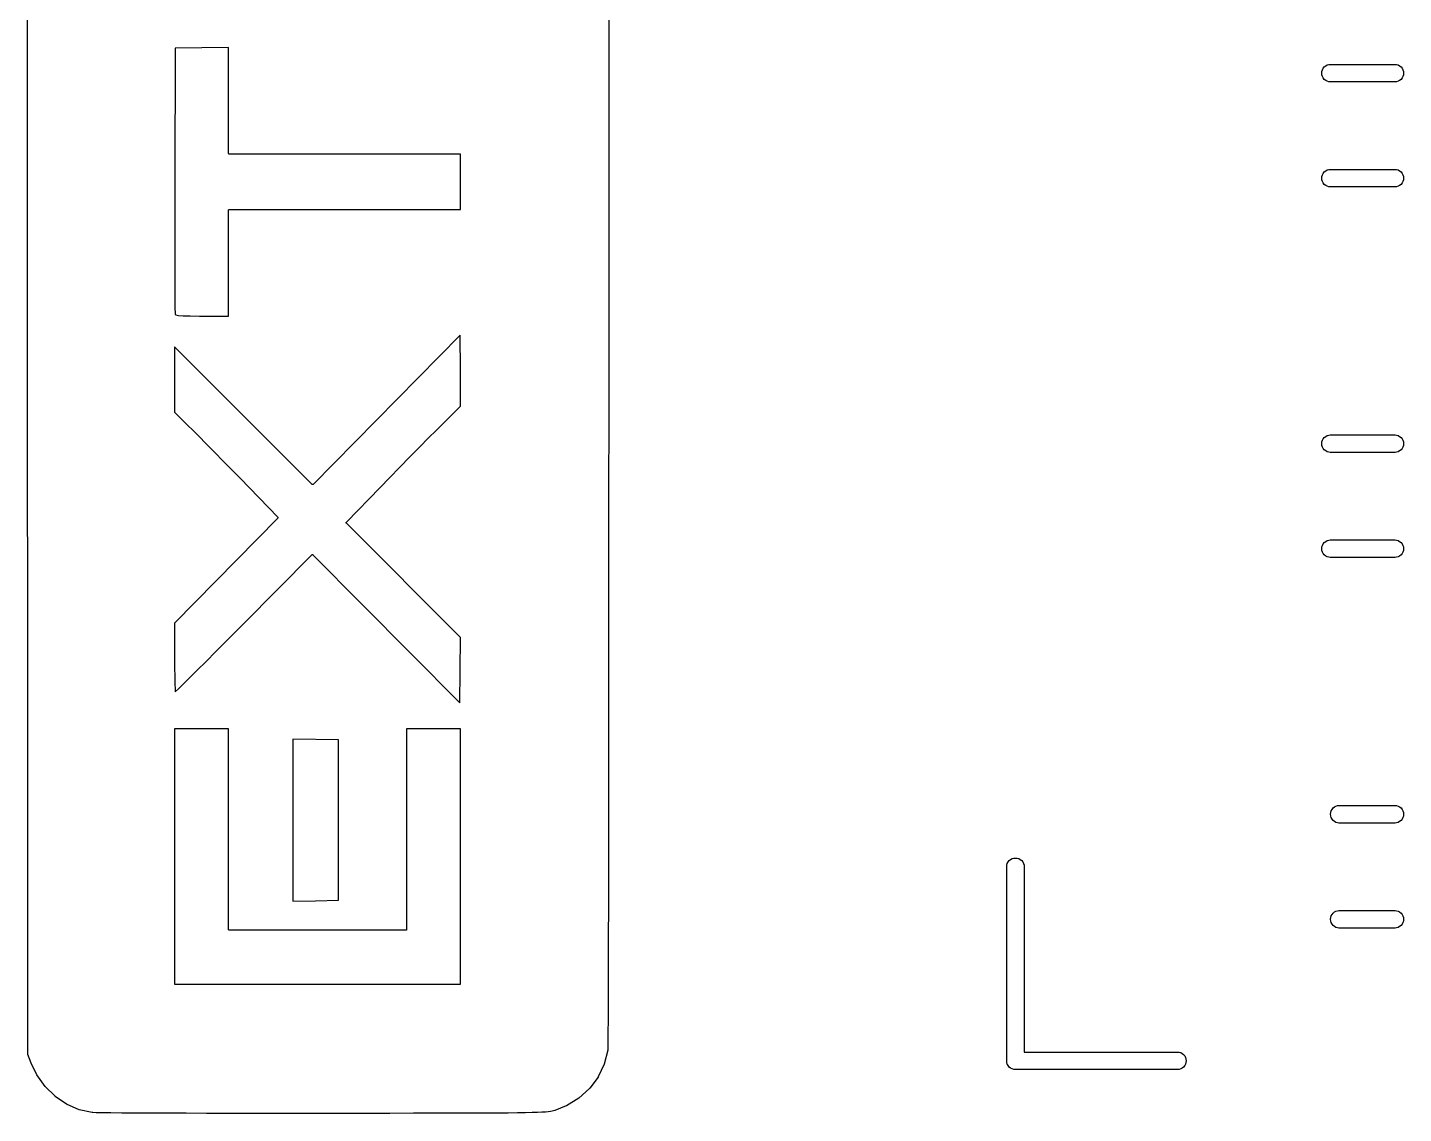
# Model space of a CAD drawing. Extents: x 47 to 252, y -139 to -48.
# Drawn here: x 231.12 to 240.55, y -119.67 to -112.23 of the extents above; entities that cross this region are included whole.
import ezdxf

# ---------------------------------------------------------------- set-up
doc = ezdxf.new("R2010")
doc.units = 0
doc.layers.add('BLACK', color=7, linetype='CONTINUOUS')

msp = doc.modelspace()

# ---------------------------------------------------------------- linework, layer by layer
at = {"layer": 'BLACK', "linetype": 'CONTINUOUS'}
for p, q in [((231.117, -112.29), (231.117, -111.808)), ((235.103, -111.891), (235.102, -112.384)), ((231.118, -113.657), (231.117, -112.29)), ((231.117, -112.29), (231.117, -112.29)), ((232.13, -112.37), (232.127, -113.275)), ((232.495, -112.365), (232.13, -112.37)), ((232.495, -113.09), (232.495, -112.365)), ((235.102, -112.384), (235.102, -112.384)), ((235.102, -112.384), (235.102, -112.858)), ((239.99, -112.54), (239.991, -112.528)), ((239.991, -112.528), (239.994, -112.517)), ((239.994, -112.517), (240, -112.507)), ((240, -112.507), (240.007, -112.497)), ((240.007, -112.497), (240.017, -112.49)), ((240.017, -112.49), (240.027, -112.484)), ((240.027, -112.484), (240.038, -112.481)), ((240.038, -112.481), (240.047, -112.48)), ((240.047, -112.48), (240.493, -112.48)), ((240.493, -112.48), (240.502, -112.481)), ((240.502, -112.481), (240.513, -112.484)), ((240.513, -112.484), (240.523, -112.49)), ((240.523, -112.49), (240.533, -112.497)), ((240.533, -112.497), (240.54, -112.507)), ((240.54, -112.507), (240.546, -112.517)), ((240.546, -112.517), (240.549, -112.528)), ((240.549, -112.528), (240.55, -112.54)), ((239.991, -112.552), (239.99, -112.54)), ((239.994, -112.563), (239.991, -112.552)), ((240, -112.573), (239.994, -112.563)), ((240.007, -112.583), (240, -112.573)), ((240.017, -112.59), (240.007, -112.583)), ((240.027, -112.596), (240.017, -112.59)), ((240.038, -112.599), (240.027, -112.596)), ((240.047, -112.6), (240.038, -112.599)), ((240.493, -112.6), (240.047, -112.6)), ((240.502, -112.599), (240.493, -112.6)), ((240.513, -112.596), (240.502, -112.599)), ((240.523, -112.59), (240.513, -112.596)), ((240.533, -112.583), (240.523, -112.59)), ((240.54, -112.573), (240.533, -112.583)), ((240.546, -112.563), (240.54, -112.573)), ((240.549, -112.552), (240.546, -112.563)), ((240.55, -112.54), (240.549, -112.552)), ((235.102, -112.858), (235.102, -112.858)), ((235.102, -112.858), (235.102, -113.315)), ((232.495, -113.091), (232.495, -113.09)), ((232.495, -113.092), (232.495, -113.091)), ((232.495, -113.091), (232.495, -113.091)), ((232.495, -113.091), (232.495, -113.091)), ((232.495, -113.091), (232.495, -113.091)), ((232.495, -113.091), (232.495, -113.091)), ((232.496, -113.092), (232.495, -113.092)), ((232.495, -113.092), (232.495, -113.092)), ((232.495, -113.092), (232.495, -113.092)), ((232.496, -113.093), (232.496, -113.092)), ((232.496, -113.094), (232.496, -113.093)), ((232.496, -113.093), (232.496, -113.093)), ((232.496, -113.093), (232.496, -113.093)), ((232.496, -113.093), (232.496, -113.093)), ((232.496, -113.093), (232.496, -113.093)), ((232.497, -113.094), (232.496, -113.094)), ((232.496, -113.094), (232.496, -113.094)), ((232.498, -113.094), (232.497, -113.094)), ((232.497, -113.094), (232.497, -113.094)), ((232.497, -113.094), (232.497, -113.094)), ((232.497, -113.094), (232.497, -113.094)), ((232.498, -113.095), (232.498, -113.094)), ((232.499, -113.095), (232.498, -113.095)), ((232.498, -113.095), (232.498, -113.095)), ((232.498, -113.095), (232.498, -113.095)), ((232.498, -113.095), (232.498, -113.095)), ((232.499, -113.095), (232.499, -113.095)), ((232.499, -113.095), (232.499, -113.095)), ((232.499, -113.095), (232.499, -113.095)), ((232.5, -113.095), (232.499, -113.095)), ((234.085, -113.095), (232.5, -113.095)), ((234.085, -113.475), (234.085, -113.095)), ((232.127, -113.275), (232.127, -113.408)), ((239.99, -113.26), (239.991, -113.248)), ((239.991, -113.272), (239.99, -113.26)), ((239.991, -113.248), (239.994, -113.237)), ((239.994, -113.283), (239.991, -113.272)), ((239.994, -113.237), (240, -113.227)), ((240, -113.293), (239.994, -113.283)), ((240, -113.227), (240.007, -113.217)), ((240.007, -113.217), (240.017, -113.21)), ((240.017, -113.21), (240.027, -113.204)), ((240.027, -113.204), (240.038, -113.201)), ((240.038, -113.201), (240.047, -113.2)), ((240.047, -113.2), (240.493, -113.2)), ((240.493, -113.2), (240.502, -113.201)), ((240.502, -113.201), (240.513, -113.204)), ((240.513, -113.204), (240.523, -113.21)), ((240.523, -113.21), (240.533, -113.217)), ((240.533, -113.217), (240.54, -113.227)), ((240.54, -113.227), (240.546, -113.237)), ((240.546, -113.283), (240.54, -113.293)), ((240.546, -113.237), (240.549, -113.248)), ((240.549, -113.272), (240.546, -113.283)), ((240.549, -113.248), (240.55, -113.26)), ((240.55, -113.26), (240.549, -113.272)), ((235.102, -113.315), (235.102, -113.315)), ((235.102, -113.315), (235.102, -113.755)), ((240.007, -113.303), (240, -113.293)), ((240.017, -113.31), (240.007, -113.303)), ((240.027, -113.316), (240.017, -113.31)), ((240.038, -113.319), (240.027, -113.316)), ((240.047, -113.32), (240.038, -113.319)), ((240.493, -113.32), (240.047, -113.32)), ((240.502, -113.319), (240.493, -113.32)), ((240.513, -113.316), (240.502, -113.319)), ((240.523, -113.31), (240.513, -113.316)), ((240.533, -113.303), (240.523, -113.31)), ((240.54, -113.293), (240.533, -113.303)), ((232.127, -113.408), (232.127, -113.536)), ((232.495, -113.479), (232.495, -113.478)), ((232.495, -113.478), (232.495, -113.478)), ((232.495, -113.478), (232.495, -113.478)), ((232.495, -113.478), (232.495, -113.478)), ((232.495, -113.478), (232.496, -113.478)), ((232.496, -113.477), (232.496, -113.476)), ((232.496, -113.476), (232.496, -113.476)), ((232.496, -113.476), (232.497, -113.476)), ((232.496, -113.478), (232.496, -113.477)), ((232.496, -113.477), (232.496, -113.477)), ((232.496, -113.477), (232.496, -113.477)), ((232.496, -113.477), (232.496, -113.477)), ((232.497, -113.476), (232.497, -113.476)), ((232.497, -113.476), (232.497, -113.476)), ((232.497, -113.476), (232.497, -113.476)), ((232.497, -113.476), (232.497, -113.476)), ((232.497, -113.476), (232.498, -113.476)), ((232.498, -113.476), (232.498, -113.475)), ((232.498, -113.475), (232.498, -113.475)), ((232.498, -113.475), (232.498, -113.475)), ((232.498, -113.475), (232.499, -113.475)), ((232.499, -113.475), (232.499, -113.475)), ((232.499, -113.475), (232.499, -113.475)), ((232.499, -113.475), (232.499, -113.475)), ((232.499, -113.475), (232.499, -113.475)), ((232.499, -113.475), (232.5, -113.475)), ((232.5, -113.475), (234.085, -113.475)), ((232.127, -113.536), (232.127, -113.536)), ((232.127, -113.536), (232.127, -113.657)), ((232.495, -113.48), (232.495, -113.479)), ((232.495, -113.479), (232.495, -113.479)), ((232.495, -113.479), (232.495, -113.479)), ((232.495, -113.479), (232.495, -113.479)), ((232.495, -114.205), (232.495, -113.48)), ((231.118, -114.405), (231.118, -113.657)), ((231.118, -113.657), (231.118, -113.657)), ((232.127, -113.657), (232.127, -113.657)), ((232.127, -113.657), (232.127, -113.769)), ((235.102, -113.755), (235.102, -113.755)), ((235.102, -113.755), (235.102, -114.176)), ((232.127, -113.769), (232.127, -113.871)), ((232.127, -113.871), (232.127, -113.962)), ((232.127, -113.962), (232.127, -114.041)), ((232.127, -114.041), (232.128, -114.105)), ((232.128, -114.105), (232.128, -114.105)), ((232.128, -114.105), (232.128, -114.153)), ((232.128, -114.153), (232.129, -114.184)), ((232.129, -114.184), (232.129, -114.195)), ((232.129, -114.195), (232.134, -114.197)), ((232.134, -114.197), (232.151, -114.201)), ((232.151, -114.201), (232.183, -114.203)), ((232.183, -114.203), (232.231, -114.204)), ((232.231, -114.204), (232.296, -114.205)), ((232.296, -114.205), (232.296, -114.205)), ((232.296, -114.205), (232.315, -114.205)), ((232.315, -114.205), (232.495, -114.205)), ((235.102, -114.176), (235.102, -114.176)), ((235.102, -114.176), (235.102, -114.58)), ((231.119, -117.03), (231.118, -114.405)), ((231.118, -114.405), (231.118, -114.405)), ((232.592, -114.884), (232.125, -114.417)), ((232.125, -114.417), (232.125, -114.863)), ((234.084, -114.337), (233.075, -115.359)), ((234.085, -114.575), (234.084, -114.337)), ((234.085, -114.823), (234.085, -114.575)), ((234.085, -114.575), (234.085, -114.575)), ((235.102, -114.58), (235.102, -114.58)), ((235.102, -114.58), (235.102, -114.967)), ((232.125, -114.863), (232.219, -114.957)), ((233.068, -115.359), (232.592, -114.884)), ((232.592, -114.884), (232.592, -114.884)), ((233.926, -114.982), (234.085, -114.823)), ((232.219, -114.957), (232.219, -114.957)), ((232.219, -114.957), (232.249, -114.986)), ((232.249, -114.986), (232.249, -114.986)), ((232.249, -114.986), (232.291, -115.028)), ((233.919, -114.989), (233.926, -114.982)), ((233.926, -114.982), (233.926, -114.982)), ((235.102, -114.967), (235.101, -115.336)), ((235.102, -114.967), (235.102, -114.967)), ((232.291, -115.028), (232.291, -115.028)), ((232.291, -115.028), (232.291, -115.028)), ((232.291, -115.028), (232.341, -115.08)), ((232.341, -115.08), (232.341, -115.08)), ((232.341, -115.08), (232.398, -115.138)), ((233.806, -115.102), (233.867, -115.04)), ((233.867, -115.04), (233.919, -114.989)), ((233.867, -115.04), (233.867, -115.04)), ((233.919, -114.989), (233.919, -114.989)), ((239.99, -115.08), (239.991, -115.068)), ((239.991, -115.092), (239.99, -115.08)), ((239.991, -115.068), (239.994, -115.057)), ((239.994, -115.057), (240, -115.047)), ((240, -115.047), (240.007, -115.037)), ((240.007, -115.037), (240.017, -115.03)), ((240.017, -115.03), (240.027, -115.024)), ((240.027, -115.024), (240.038, -115.021)), ((240.038, -115.021), (240.047, -115.02)), ((240.047, -115.02), (240.493, -115.02)), ((240.493, -115.02), (240.502, -115.021)), ((240.502, -115.021), (240.513, -115.024)), ((240.513, -115.024), (240.523, -115.03)), ((240.523, -115.03), (240.533, -115.037)), ((240.533, -115.037), (240.54, -115.047)), ((240.54, -115.047), (240.546, -115.057)), ((240.546, -115.057), (240.549, -115.068)), ((240.549, -115.068), (240.55, -115.08)), ((240.55, -115.08), (240.549, -115.092)), ((232.398, -115.138), (232.398, -115.138)), ((232.398, -115.138), (232.398, -115.138)), ((232.398, -115.138), (232.46, -115.201)), ((233.669, -115.242), (233.739, -115.17)), ((233.739, -115.17), (233.806, -115.102)), ((233.739, -115.17), (233.739, -115.17)), ((233.739, -115.17), (233.739, -115.17)), ((233.806, -115.102), (233.806, -115.102)), ((233.806, -115.102), (233.806, -115.102)), ((239.994, -115.103), (239.991, -115.092)), ((240, -115.113), (239.994, -115.103)), ((240.007, -115.123), (240, -115.113)), ((240.017, -115.13), (240.007, -115.123)), ((240.027, -115.136), (240.017, -115.13)), ((240.038, -115.139), (240.027, -115.136)), ((240.047, -115.14), (240.038, -115.139)), ((240.493, -115.14), (240.047, -115.14)), ((240.502, -115.139), (240.493, -115.14)), ((240.513, -115.136), (240.502, -115.139)), ((240.523, -115.13), (240.513, -115.136)), ((240.533, -115.123), (240.523, -115.13)), ((240.54, -115.113), (240.533, -115.123)), ((240.546, -115.103), (240.54, -115.113)), ((240.549, -115.092), (240.546, -115.103)), ((232.46, -115.201), (232.46, -115.201)), ((232.46, -115.201), (232.46, -115.201)), ((232.46, -115.201), (232.524, -115.266)), ((232.524, -115.266), (232.524, -115.266)), ((232.524, -115.266), (232.524, -115.266)), ((232.524, -115.266), (232.574, -115.317)), ((233.599, -115.313), (233.669, -115.242)), ((233.669, -115.242), (233.669, -115.242)), ((233.669, -115.242), (233.669, -115.242)), ((232.574, -115.317), (232.574, -115.317)), ((232.574, -115.317), (232.833, -115.583)), ((233.069, -115.359), (233.068, -115.359)), ((233.068, -115.359), (233.068, -115.359)), ((233.068, -115.359), (233.068, -115.359)), ((233.068, -115.359), (233.068, -115.359)), ((233.068, -115.359), (233.068, -115.359)), ((233.068, -115.359), (233.068, -115.359)), ((233.068, -115.359), (233.068, -115.359)), ((233.068, -115.359), (233.068, -115.359)), ((233.069, -115.36), (233.069, -115.359)), ((233.07, -115.36), (233.069, -115.36)), ((233.069, -115.36), (233.069, -115.36)), ((233.069, -115.36), (233.069, -115.36)), ((233.071, -115.36), (233.07, -115.36)), ((233.07, -115.36), (233.07, -115.36)), ((233.07, -115.36), (233.07, -115.36)), ((233.07, -115.36), (233.07, -115.36)), ((233.072, -115.36), (233.071, -115.36)), ((233.073, -115.36), (233.072, -115.36)), ((233.072, -115.36), (233.072, -115.36)), ((233.072, -115.36), (233.072, -115.36)), ((233.072, -115.36), (233.072, -115.36)), ((233.072, -115.36), (233.072, -115.36)), ((233.074, -115.359), (233.073, -115.36)), ((233.073, -115.36), (233.073, -115.36)), ((233.073, -115.36), (233.073, -115.36)), ((233.075, -115.359), (233.074, -115.359)), ((233.074, -115.359), (233.074, -115.359)), ((233.074, -115.359), (233.074, -115.359)), ((233.074, -115.359), (233.074, -115.359)), ((233.075, -115.359), (233.075, -115.359)), ((233.534, -115.38), (233.599, -115.313)), ((233.599, -115.313), (233.599, -115.313)), ((235.101, -115.336), (235.101, -115.336)), ((235.101, -115.336), (235.101, -115.688)), ((233.303, -115.618), (233.534, -115.38)), ((233.534, -115.38), (233.534, -115.38)), ((232.833, -115.59), (232.125, -116.31)), ((232.833, -115.583), (232.833, -115.583)), ((232.833, -115.583), (232.833, -115.583)), ((232.833, -115.583), (232.833, -115.583)), ((232.833, -115.583), (232.833, -115.584)), ((232.833, -115.584), (232.833, -115.584)), ((232.833, -115.584), (232.833, -115.584)), ((232.833, -115.584), (232.833, -115.584)), ((232.833, -115.584), (232.834, -115.584)), ((232.834, -115.589), (232.833, -115.589)), ((232.833, -115.589), (232.833, -115.589)), ((232.833, -115.589), (232.833, -115.59)), ((232.833, -115.59), (232.833, -115.59)), ((232.833, -115.59), (232.833, -115.59)), ((232.834, -115.584), (232.834, -115.585)), ((232.834, -115.585), (232.834, -115.585)), ((232.834, -115.585), (232.834, -115.585)), ((232.834, -115.585), (232.834, -115.585)), ((232.834, -115.585), (232.834, -115.586)), ((232.834, -115.586), (232.834, -115.586)), ((232.834, -115.586), (232.834, -115.586)), ((232.834, -115.586), (232.834, -115.586)), ((232.834, -115.586), (232.834, -115.587)), ((232.834, -115.587), (232.834, -115.587)), ((232.834, -115.587), (232.834, -115.587)), ((232.834, -115.587), (232.834, -115.587)), ((232.834, -115.587), (232.834, -115.588)), ((232.834, -115.588), (232.834, -115.588)), ((232.834, -115.588), (232.834, -115.588)), ((232.834, -115.588), (232.834, -115.588)), ((232.834, -115.588), (232.834, -115.589)), ((232.834, -115.589), (232.834, -115.589)), ((232.834, -115.589), (232.834, -115.589)), ((232.834, -115.589), (232.834, -115.589)), ((233.301, -115.621), (233.301, -115.62)), ((233.301, -115.62), (233.301, -115.62)), ((233.301, -115.62), (233.301, -115.62)), ((233.301, -115.62), (233.302, -115.62)), ((233.301, -115.622), (233.301, -115.621)), ((233.301, -115.621), (233.301, -115.621)), ((233.301, -115.621), (233.301, -115.621)), ((233.301, -115.621), (233.301, -115.621)), ((233.302, -115.623), (233.301, -115.622)), ((233.301, -115.622), (233.301, -115.622)), ((233.301, -115.622), (233.301, -115.622)), ((233.301, -115.622), (233.301, -115.622)), ((233.302, -115.619), (233.302, -115.618)), ((233.302, -115.618), (233.303, -115.618)), ((233.302, -115.62), (233.302, -115.619)), ((233.302, -115.619), (233.302, -115.619)), ((233.302, -115.619), (233.302, -115.619)), ((233.302, -115.619), (233.302, -115.619)), ((233.302, -115.619), (233.302, -115.619)), ((233.302, -115.619), (233.302, -115.619)), ((233.302, -115.624), (233.302, -115.623)), ((233.302, -115.623), (233.302, -115.623)), ((233.302, -115.623), (233.302, -115.623)), ((233.302, -115.623), (233.302, -115.623)), ((233.303, -115.624), (233.302, -115.624)), ((233.302, -115.624), (233.302, -115.624)), ((233.302, -115.624), (233.302, -115.624)), ((233.302, -115.624), (233.302, -115.624)), ((233.303, -115.618), (233.303, -115.618)), ((233.303, -115.625), (233.303, -115.624)), ((234.085, -116.408), (233.303, -115.625)), ((233.303, -115.625), (233.303, -115.625)), ((235.101, -115.688), (235.101, -115.688)), ((235.101, -115.688), (235.101, -116.023)), ((240.027, -115.744), (240.038, -115.741)), ((240.038, -115.741), (240.047, -115.74)), ((240.047, -115.74), (240.493, -115.74)), ((240.493, -115.74), (240.502, -115.741)), ((240.502, -115.741), (240.513, -115.744)), ((239.99, -115.8), (239.991, -115.788)), ((239.991, -115.812), (239.99, -115.8)), ((239.991, -115.788), (239.994, -115.777)), ((239.994, -115.823), (239.991, -115.812)), ((239.994, -115.777), (240, -115.767)), ((240, -115.833), (239.994, -115.823)), ((240, -115.767), (240.007, -115.757)), ((240.007, -115.843), (240, -115.833)), ((240.007, -115.757), (240.017, -115.75)), ((240.017, -115.75), (240.027, -115.744)), ((240.513, -115.744), (240.523, -115.75)), ((240.523, -115.75), (240.533, -115.757)), ((240.533, -115.757), (240.54, -115.767)), ((240.54, -115.833), (240.533, -115.843)), ((240.54, -115.767), (240.546, -115.777)), ((240.546, -115.823), (240.54, -115.833)), ((240.546, -115.777), (240.549, -115.788)), ((240.549, -115.812), (240.546, -115.823)), ((240.549, -115.788), (240.55, -115.8)), ((240.55, -115.8), (240.549, -115.812)), ((232.598, -116.314), (233.066, -115.841)), ((233.066, -115.841), (233.067, -115.841)), ((233.067, -115.841), (233.068, -115.84)), ((233.067, -115.841), (233.067, -115.841)), ((233.068, -115.84), (233.069, -115.84)), ((233.069, -115.84), (233.069, -115.84)), ((233.069, -115.84), (233.069, -115.84)), ((233.069, -115.84), (233.069, -115.84)), ((233.069, -115.84), (233.07, -115.84)), ((233.07, -115.84), (233.07, -115.84)), ((233.07, -115.84), (233.071, -115.84)), ((233.071, -115.84), (233.071, -115.84)), ((233.071, -115.84), (233.071, -115.84)), ((233.071, -115.84), (233.071, -115.84)), ((233.071, -115.84), (233.072, -115.84)), ((233.072, -115.84), (233.072, -115.84)), ((233.072, -115.84), (233.072, -115.84)), ((233.072, -115.84), (233.072, -115.84)), ((233.072, -115.84), (233.072, -115.841)), ((233.072, -115.841), (233.073, -115.841)), ((233.073, -115.841), (233.073, -115.841)), ((233.073, -115.841), (233.073, -115.841)), ((233.073, -115.841), (233.073, -115.841)), ((233.073, -115.841), (233.074, -115.841)), ((233.074, -115.841), (233.074, -115.841)), ((233.074, -115.841), (234.08, -116.856)), ((240.017, -115.85), (240.007, -115.843)), ((240.027, -115.856), (240.017, -115.85)), ((240.038, -115.859), (240.027, -115.856)), ((240.047, -115.86), (240.038, -115.859)), ((240.493, -115.86), (240.047, -115.86)), ((240.502, -115.859), (240.493, -115.86)), ((240.513, -115.856), (240.502, -115.859)), ((240.523, -115.85), (240.513, -115.856)), ((240.533, -115.843), (240.523, -115.85)), ((235.101, -116.023), (235.101, -116.023)), ((235.101, -116.023), (235.101, -116.34)), ((232.125, -116.31), (232.125, -116.549)), ((232.482, -116.431), (232.56, -116.352)), ((232.56, -116.352), (232.598, -116.314)), ((232.56, -116.352), (232.56, -116.352)), ((232.56, -116.352), (232.56, -116.352)), ((232.598, -116.314), (232.598, -116.314)), ((232.598, -116.314), (232.598, -116.314)), ((235.101, -116.34), (235.101, -116.34)), ((235.101, -116.34), (235.101, -116.641)), ((232.409, -116.505), (232.482, -116.431)), ((232.482, -116.431), (232.482, -116.431)), ((234.083, -116.637), (234.085, -116.408)), ((232.125, -116.549), (232.125, -116.616)), ((232.28, -116.633), (232.341, -116.572)), ((232.341, -116.572), (232.409, -116.505)), ((232.341, -116.572), (232.341, -116.572)), ((232.125, -116.616), (232.125, -116.616)), ((232.125, -116.616), (232.126, -116.676)), ((232.126, -116.676), (232.127, -116.726)), ((232.185, -116.728), (232.228, -116.685)), ((232.228, -116.685), (232.28, -116.633)), ((232.228, -116.685), (232.228, -116.685)), ((232.228, -116.685), (232.228, -116.685)), ((232.28, -116.633), (232.28, -116.633)), ((234.08, -116.856), (234.083, -116.637)), ((234.083, -116.637), (234.083, -116.637)), ((235.101, -116.641), (235.1, -116.924)), ((235.101, -116.641), (235.101, -116.641)), ((232.127, -116.726), (232.129, -116.763)), ((232.129, -116.763), (232.13, -116.781)), ((232.13, -116.781), (232.131, -116.779)), ((232.131, -116.779), (232.152, -116.76)), ((232.152, -116.76), (232.185, -116.728)), ((232.185, -116.728), (232.185, -116.728)), ((235.1, -116.924), (235.1, -116.924)), ((235.1, -116.924), (235.1, -117.191)), ((231.12, -119.265), (231.119, -117.03)), ((231.119, -117.03), (231.119, -117.03)), ((232.495, -117.035), (232.125, -117.035)), ((232.125, -117.035), (232.125, -118.785)), ((232.495, -118.41), (232.495, -117.035)), ((234.085, -117.035), (233.715, -117.035)), ((233.715, -117.035), (233.715, -118.41)), ((234.085, -118.785), (234.085, -117.035)), ((233.25, -117.11), (232.935, -117.105)), ((232.935, -117.105), (232.935, -118.215)), ((233.25, -118.21), (233.25, -117.11)), ((235.1, -117.191), (235.1, -117.191)), ((235.1, -117.191), (235.1, -117.441)), ((235.1, -117.441), (235.1, -117.441)), ((235.1, -117.441), (235.1, -117.674)), ((240.05, -117.62), (240.051, -117.608)), ((240.051, -117.632), (240.05, -117.62)), ((240.051, -117.608), (240.054, -117.597)), ((240.054, -117.597), (240.06, -117.587)), ((240.06, -117.587), (240.067, -117.577)), ((240.067, -117.577), (240.077, -117.57)), ((240.077, -117.57), (240.087, -117.564)), ((240.087, -117.564), (240.098, -117.561)), ((240.098, -117.561), (240.107, -117.56)), ((240.107, -117.56), (240.493, -117.56)), ((240.493, -117.56), (240.502, -117.561)), ((240.502, -117.561), (240.513, -117.564)), ((240.513, -117.564), (240.523, -117.57)), ((240.523, -117.57), (240.533, -117.577)), ((240.533, -117.577), (240.54, -117.587)), ((240.54, -117.587), (240.546, -117.597)), ((240.546, -117.597), (240.549, -117.608)), ((240.549, -117.608), (240.55, -117.62)), ((240.55, -117.62), (240.549, -117.632)), ((235.1, -117.674), (235.099, -117.891)), ((240.054, -117.643), (240.051, -117.632)), ((240.06, -117.653), (240.054, -117.643)), ((240.067, -117.663), (240.06, -117.653)), ((240.077, -117.67), (240.067, -117.663)), ((240.087, -117.676), (240.077, -117.67)), ((240.098, -117.679), (240.087, -117.676)), ((240.107, -117.68), (240.098, -117.679)), ((240.493, -117.68), (240.107, -117.68)), ((240.502, -117.679), (240.493, -117.68)), ((240.513, -117.676), (240.502, -117.679)), ((240.523, -117.67), (240.513, -117.676)), ((240.533, -117.663), (240.523, -117.67)), ((240.54, -117.653), (240.533, -117.663)), ((240.546, -117.643), (240.54, -117.653)), ((240.549, -117.632), (240.546, -117.643)), ((235.099, -117.891), (235.099, -117.891)), ((235.099, -117.891), (235.099, -118.091)), ((237.83, -117.977), (237.831, -117.968)), ((237.83, -119.307), (237.83, -117.977)), ((237.831, -117.968), (237.834, -117.957)), ((237.834, -117.957), (237.84, -117.947)), ((237.84, -117.947), (237.847, -117.937)), ((237.847, -117.937), (237.857, -117.93)), ((237.857, -117.93), (237.867, -117.924)), ((237.867, -117.924), (237.878, -117.921)), ((237.878, -117.921), (237.89, -117.92)), ((237.89, -117.92), (237.902, -117.921)), ((237.902, -117.921), (237.913, -117.924)), ((237.913, -117.924), (237.923, -117.93)), ((237.923, -117.93), (237.933, -117.937)), ((237.933, -117.937), (237.94, -117.947)), ((237.94, -117.947), (237.946, -117.957)), ((237.946, -117.957), (237.949, -117.968)), ((237.949, -117.968), (237.95, -117.977)), ((237.95, -117.977), (237.95, -119.25)), ((235.099, -118.091), (235.099, -118.091)), ((235.099, -118.091), (235.099, -118.275)), ((232.935, -118.215), (233.092, -118.213)), ((233.092, -118.213), (233.25, -118.21)), ((235.099, -118.275), (235.098, -118.442)), ((235.099, -118.275), (235.099, -118.275)), ((240.077, -118.29), (240.087, -118.284)), ((240.087, -118.284), (240.098, -118.281)), ((240.098, -118.281), (240.107, -118.28)), ((240.107, -118.28), (240.493, -118.28)), ((240.493, -118.28), (240.502, -118.281)), ((240.502, -118.281), (240.513, -118.284)), ((240.513, -118.284), (240.523, -118.29)), ((240.05, -118.34), (240.051, -118.328)), ((240.051, -118.352), (240.05, -118.34)), ((240.051, -118.328), (240.054, -118.317)), ((240.054, -118.363), (240.051, -118.352)), ((240.054, -118.317), (240.06, -118.307)), ((240.06, -118.373), (240.054, -118.363)), ((240.06, -118.307), (240.067, -118.297)), ((240.067, -118.383), (240.06, -118.373)), ((240.067, -118.297), (240.077, -118.29)), ((240.077, -118.39), (240.067, -118.383)), ((240.523, -118.29), (240.533, -118.297)), ((240.533, -118.383), (240.523, -118.39)), ((240.533, -118.297), (240.54, -118.307)), ((240.54, -118.373), (240.533, -118.383)), ((240.54, -118.307), (240.546, -118.317)), ((240.546, -118.363), (240.54, -118.373)), ((240.546, -118.317), (240.549, -118.328)), ((240.549, -118.352), (240.546, -118.363)), ((240.549, -118.328), (240.55, -118.34)), ((240.55, -118.34), (240.549, -118.352)), ((232.495, -118.411), (232.495, -118.41)), ((232.495, -118.412), (232.495, -118.411)), ((232.495, -118.411), (232.495, -118.411)), ((232.495, -118.411), (232.495, -118.411)), ((232.495, -118.411), (232.495, -118.411)), ((232.495, -118.411), (232.495, -118.411)), ((232.496, -118.412), (232.495, -118.412)), ((232.495, -118.412), (232.495, -118.412)), ((232.495, -118.412), (232.495, -118.412)), ((232.496, -118.413), (232.496, -118.412)), ((232.496, -118.414), (232.496, -118.413)), ((232.496, -118.413), (232.496, -118.413)), ((232.496, -118.413), (232.496, -118.413)), ((232.496, -118.413), (232.496, -118.413)), ((232.496, -118.413), (232.496, -118.413)), ((232.497, -118.414), (232.496, -118.414)), ((232.496, -118.414), (232.496, -118.414)), ((232.498, -118.414), (232.497, -118.414)), ((232.497, -118.414), (232.497, -118.414)), ((232.497, -118.414), (232.497, -118.414)), ((232.497, -118.414), (232.497, -118.414)), ((232.498, -118.415), (232.498, -118.414)), ((232.499, -118.415), (232.498, -118.415)), ((232.498, -118.415), (232.498, -118.415)), ((232.498, -118.415), (232.498, -118.415)), ((232.498, -118.415), (232.498, -118.415)), ((232.499, -118.415), (232.499, -118.415)), ((232.499, -118.415), (232.499, -118.415)), ((232.499, -118.415), (232.499, -118.415)), ((232.5, -118.415), (232.499, -118.415)), ((233.71, -118.415), (232.5, -118.415)), ((233.711, -118.415), (233.71, -118.415)), ((233.712, -118.415), (233.711, -118.415)), ((233.711, -118.415), (233.711, -118.415)), ((233.711, -118.415), (233.711, -118.415)), ((233.711, -118.415), (233.711, -118.415)), ((233.711, -118.415), (233.711, -118.415)), ((233.713, -118.414), (233.712, -118.414)), ((233.712, -118.414), (233.712, -118.415)), ((233.712, -118.415), (233.712, -118.415)), ((233.712, -118.415), (233.712, -118.415)), ((233.714, -118.414), (233.713, -118.414)), ((233.713, -118.414), (233.713, -118.414)), ((233.713, -118.414), (233.713, -118.414)), ((233.713, -118.414), (233.713, -118.414)), ((233.713, -118.414), (233.713, -118.414)), ((233.715, -118.412), (233.714, -118.412)), ((233.714, -118.412), (233.714, -118.413)), ((233.714, -118.413), (233.714, -118.413)), ((233.714, -118.413), (233.714, -118.413)), ((233.714, -118.413), (233.714, -118.413)), ((233.714, -118.413), (233.714, -118.414)), ((233.714, -118.414), (233.714, -118.414)), ((233.715, -118.41), (233.715, -118.411)), ((233.715, -118.411), (233.715, -118.411)), ((233.715, -118.411), (233.715, -118.411)), ((233.715, -118.411), (233.715, -118.411)), ((233.715, -118.411), (233.715, -118.412)), ((233.715, -118.412), (233.715, -118.412)), ((233.715, -118.412), (233.715, -118.412)), ((233.715, -118.412), (233.715, -118.412)), ((235.098, -118.442), (235.098, -118.442)), ((235.098, -118.442), (235.098, -118.593)), ((240.087, -118.396), (240.077, -118.39)), ((240.098, -118.399), (240.087, -118.396)), ((240.107, -118.4), (240.098, -118.399)), ((240.493, -118.4), (240.107, -118.4)), ((240.502, -118.399), (240.493, -118.4)), ((240.513, -118.396), (240.502, -118.399)), ((240.523, -118.39), (240.513, -118.396)), ((235.098, -118.593), (235.098, -118.593)), ((235.098, -118.593), (235.098, -118.728)), ((235.098, -118.728), (235.097, -118.847)), ((235.098, -118.728), (235.098, -118.728)), ((232.125, -118.785), (234.085, -118.785)), ((235.097, -118.847), (235.097, -118.847)), ((235.097, -118.847), (235.097, -118.95)), ((235.097, -118.95), (235.097, -118.95)), ((235.097, -118.95), (235.097, -119.037)), ((235.097, -119.037), (235.096, -119.108)), ((235.097, -119.037), (235.097, -119.037)), ((235.096, -119.108), (235.096, -119.108)), ((235.096, -119.108), (235.096, -119.163)), ((235.096, -119.203), (235.095, -119.227)), ((235.095, -119.227), (235.095, -119.227)), ((235.095, -119.227), (235.095, -119.227)), ((235.095, -119.227), (235.095, -119.227)), ((235.095, -119.227), (235.095, -119.235)), ((235.096, -119.163), (235.096, -119.163)), ((235.096, -119.163), (235.096, -119.203)), ((235.096, -119.203), (235.096, -119.203)), ((235.096, -119.203), (235.096, -119.203)), ((231.12, -119.266), (231.12, -119.265)), ((231.12, -119.265), (231.12, -119.265)), ((231.12, -119.267), (231.12, -119.266)), ((231.12, -119.266), (231.12, -119.266)), ((231.12, -119.266), (231.12, -119.266)), ((231.12, -119.266), (231.12, -119.266)), ((231.143, -119.326), (231.12, -119.267)), ((231.12, -119.267), (231.12, -119.267)), ((231.18, -119.405), (231.143, -119.326)), ((231.143, -119.326), (231.143, -119.326)), ((231.143, -119.326), (231.143, -119.326)), ((231.143, -119.326), (231.143, -119.326)), ((235.095, -119.236), (235.071, -119.332)), ((235.095, -119.235), (235.095, -119.235)), ((235.095, -119.235), (235.095, -119.236)), ((235.095, -119.236), (235.095, -119.236)), ((237.83, -119.31), (237.83, -119.307)), ((237.831, -119.322), (237.83, -119.31)), ((237.834, -119.333), (237.831, -119.322)), ((237.95, -119.25), (239.003, -119.25)), ((239.003, -119.25), (239.012, -119.251)), ((239.012, -119.251), (239.023, -119.254)), ((239.023, -119.254), (239.033, -119.26)), ((239.033, -119.26), (239.043, -119.267)), ((239.043, -119.267), (239.05, -119.277)), ((239.05, -119.277), (239.056, -119.287)), ((239.056, -119.287), (239.059, -119.298)), ((239.059, -119.322), (239.056, -119.333)), ((239.059, -119.298), (239.06, -119.31)), ((239.06, -119.31), (239.059, -119.322)), ((231.181, -119.405), (231.18, -119.405)), ((231.181, -119.406), (231.181, -119.405)), ((231.237, -119.485), (231.181, -119.406)), ((231.181, -119.406), (231.181, -119.406)), ((235.028, -119.421), (234.971, -119.498)), ((235.029, -119.42), (235.028, -119.421)), ((235.07, -119.333), (235.029, -119.42)), ((235.029, -119.42), (235.029, -119.42)), ((235.029, -119.42), (235.029, -119.42)), ((235.071, -119.332), (235.07, -119.333)), ((235.071, -119.332), (235.071, -119.332)), ((235.071, -119.332), (235.071, -119.332)), ((237.836, -119.336), (237.834, -119.333)), ((237.84, -119.343), (237.836, -119.336)), ((237.847, -119.353), (237.84, -119.343)), ((237.857, -119.36), (237.847, -119.353)), ((237.867, -119.366), (237.857, -119.36)), ((237.878, -119.369), (237.867, -119.366)), ((237.89, -119.37), (237.878, -119.369)), ((237.893, -119.37), (237.89, -119.37)), ((239.003, -119.37), (237.893, -119.37)), ((239.012, -119.369), (239.003, -119.37)), ((239.023, -119.366), (239.012, -119.369)), ((239.033, -119.36), (239.023, -119.366)), ((239.043, -119.353), (239.033, -119.36)), ((239.05, -119.343), (239.043, -119.353)), ((239.056, -119.333), (239.05, -119.343)), ((231.237, -119.486), (231.237, -119.485)), ((231.237, -119.485), (231.237, -119.485)), ((231.306, -119.553), (231.237, -119.486)), ((231.237, -119.486), (231.237, -119.486)), ((234.97, -119.499), (234.897, -119.565)), ((234.971, -119.498), (234.97, -119.498)), ((234.97, -119.498), (234.97, -119.499)), ((234.971, -119.498), (234.971, -119.498)), ((234.971, -119.498), (234.971, -119.498)), ((234.971, -119.498), (234.971, -119.498)), ((234.971, -119.498), (234.971, -119.498)), ((231.306, -119.554), (231.306, -119.553)), ((231.306, -119.553), (231.306, -119.553)), ((231.384, -119.607), (231.306, -119.554)), ((231.306, -119.554), (231.306, -119.554)), ((231.385, -119.608), (231.384, -119.607)), ((231.384, -119.607), (231.384, -119.607)), ((231.47, -119.645), (231.385, -119.608)), ((231.385, -119.608), (231.385, -119.608)), ((231.385, -119.608), (231.385, -119.608)), ((231.385, -119.608), (231.385, -119.608)), ((231.385, -119.608), (231.385, -119.608)), ((234.897, -119.565), (234.811, -119.618)), ((234.897, -119.565), (234.897, -119.565)), ((234.897, -119.565), (234.897, -119.565)), ((234.897, -119.565), (234.897, -119.565)), ((231.471, -119.645), (231.47, -119.645)), ((231.47, -119.645), (231.47, -119.645)), ((231.561, -119.665), (231.471, -119.645)), ((231.471, -119.645), (231.471, -119.645)), ((231.562, -119.665), (231.561, -119.665)), ((231.565, -119.665), (231.562, -119.665)), ((231.562, -119.665), (231.562, -119.665)), ((231.562, -119.665), (231.562, -119.665)), ((231.588, -119.666), (231.565, -119.665)), ((231.565, -119.665), (231.565, -119.665)), ((231.565, -119.665), (231.565, -119.665)), ((231.565, -119.665), (231.565, -119.665)), ((231.629, -119.667), (231.588, -119.666)), ((231.588, -119.666), (231.588, -119.666)), ((231.588, -119.666), (231.588, -119.666)), ((231.588, -119.666), (231.588, -119.666)), ((231.63, -119.667), (231.629, -119.667)), ((231.629, -119.667), (231.629, -119.667)), ((231.688, -119.667), (231.63, -119.667)), ((231.689, -119.667), (231.688, -119.667)), ((231.764, -119.668), (231.689, -119.667)), ((231.854, -119.669), (231.764, -119.668)), ((231.764, -119.668), (231.764, -119.668)), ((231.958, -119.669), (231.854, -119.669)), ((231.854, -119.669), (231.854, -119.669)), ((232.075, -119.67), (231.958, -119.669)), ((231.958, -119.669), (231.958, -119.669)), ((232.204, -119.67), (232.075, -119.67)), ((232.075, -119.67), (232.075, -119.67)), ((232.343, -119.671), (232.204, -119.67)), ((232.204, -119.67), (232.204, -119.67)), ((232.491, -119.671), (232.343, -119.671)), ((232.343, -119.671), (232.343, -119.671)), ((232.648, -119.671), (232.491, -119.671)), ((232.491, -119.671), (232.491, -119.671)), ((232.811, -119.671), (232.648, -119.671)), ((232.648, -119.671), (232.648, -119.671)), ((232.812, -119.671), (232.811, -119.671)), ((232.981, -119.671), (232.812, -119.671)), ((233.155, -119.671), (232.981, -119.671)), ((232.981, -119.671), (232.981, -119.671)), ((233.224, -119.671), (233.155, -119.671)), ((233.155, -119.671), (233.155, -119.671)), ((233.422, -119.671), (233.224, -119.671)), ((233.601, -119.671), (233.422, -119.671)), ((233.422, -119.671), (233.422, -119.671)), ((233.763, -119.67), (233.601, -119.671)), ((233.601, -119.671), (233.601, -119.671)), ((233.907, -119.67), (233.763, -119.67)), ((233.763, -119.67), (233.763, -119.67)), ((234.036, -119.67), (233.907, -119.67)), ((233.907, -119.67), (233.907, -119.67)), ((234.15, -119.67), (234.036, -119.67)), ((234.036, -119.67), (234.036, -119.67)), ((234.25, -119.669), (234.15, -119.67)), ((234.15, -119.67), (234.15, -119.67)), ((234.337, -119.669), (234.25, -119.669)), ((234.25, -119.669), (234.25, -119.669)), ((234.412, -119.668), (234.337, -119.669)), ((234.337, -119.669), (234.337, -119.669)), ((234.477, -119.667), (234.412, -119.668)), ((234.412, -119.668), (234.412, -119.668)), ((234.531, -119.666), (234.477, -119.667)), ((234.477, -119.667), (234.477, -119.667)), ((234.477, -119.667), (234.477, -119.667)), ((234.576, -119.665), (234.531, -119.666)), ((234.531, -119.666), (234.531, -119.666)), ((234.531, -119.666), (234.531, -119.666)), ((234.613, -119.664), (234.576, -119.665)), ((234.576, -119.665), (234.576, -119.665)), ((234.576, -119.665), (234.576, -119.665)), ((234.644, -119.663), (234.613, -119.664)), ((234.613, -119.664), (234.613, -119.664)), ((234.613, -119.664), (234.613, -119.664)), ((234.668, -119.661), (234.644, -119.663)), ((234.644, -119.663), (234.644, -119.663)), ((234.644, -119.663), (234.644, -119.663)), ((234.644, -119.663), (234.644, -119.663)), ((234.687, -119.66), (234.668, -119.661)), ((234.668, -119.661), (234.668, -119.661)), ((234.668, -119.661), (234.668, -119.661)), ((234.668, -119.661), (234.668, -119.661)), ((234.702, -119.658), (234.687, -119.66)), ((234.687, -119.66), (234.687, -119.66)), ((234.687, -119.66), (234.687, -119.66)), ((234.687, -119.66), (234.687, -119.66)), ((234.714, -119.656), (234.702, -119.658)), ((234.702, -119.658), (234.702, -119.658)), ((234.702, -119.658), (234.702, -119.658)), ((234.702, -119.658), (234.702, -119.658)), ((234.723, -119.654), (234.714, -119.656)), ((234.714, -119.656), (234.714, -119.656)), ((234.714, -119.656), (234.714, -119.656)), ((234.714, -119.656), (234.714, -119.656)), ((234.731, -119.651), (234.723, -119.654)), ((234.723, -119.654), (234.723, -119.654)), ((234.723, -119.654), (234.723, -119.654)), ((234.723, -119.654), (234.723, -119.654)), ((234.732, -119.651), (234.731, -119.651)), ((234.81, -119.619), (234.732, -119.651)), ((234.732, -119.651), (234.732, -119.651)), ((234.732, -119.651), (234.732, -119.651)), ((234.811, -119.618), (234.81, -119.618)), ((234.81, -119.618), (234.81, -119.618)), ((234.81, -119.618), (234.81, -119.619))]:
    msp.add_line(p, q, dxfattribs=at)

doc.saveas('drawing.dxf')
